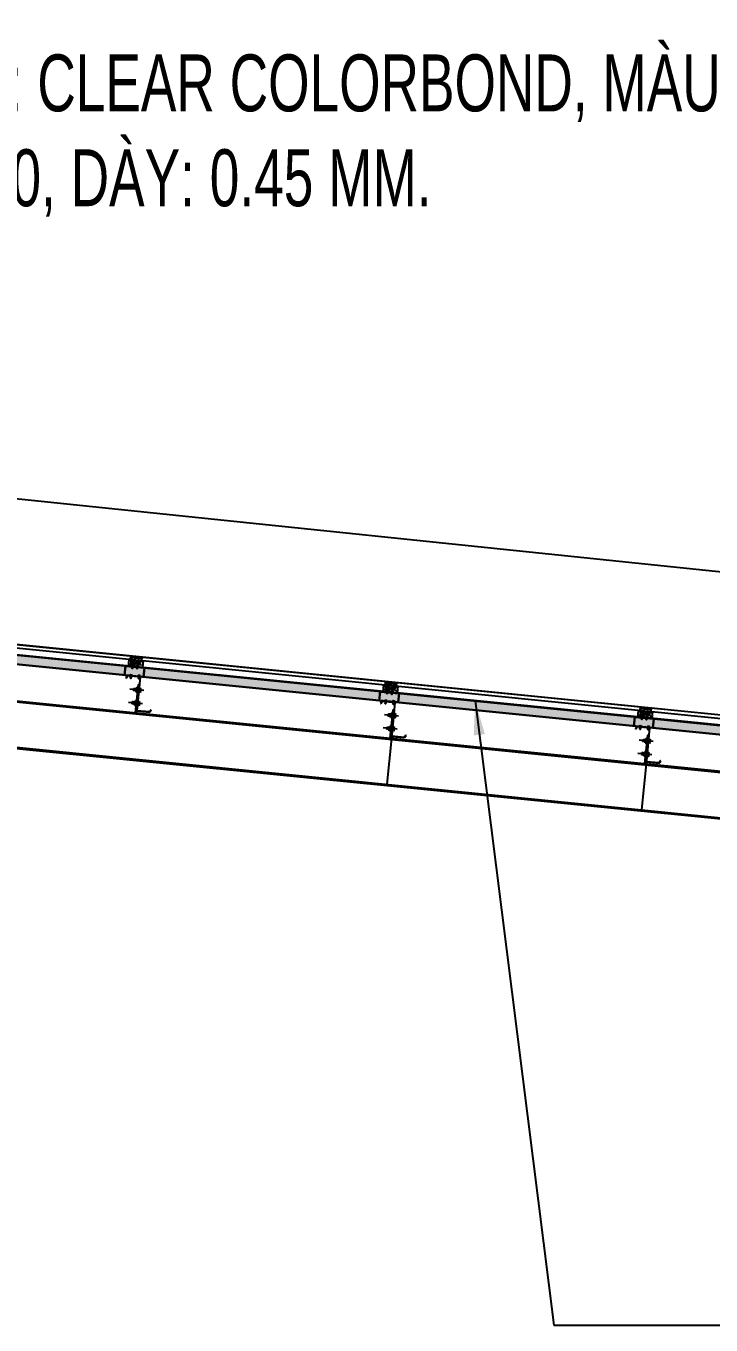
# Model space of a CAD drawing. Header units: inches. Extents: x 340055 to 349452, y -34649 to -30845.
# Drawn here: x 347996.5 to 348032.7, y -31909.5 to -31841.1 of the extents above; entities that cross this region are included whole.
import ezdxf

# ---------------------------------------------------------------- set-up
doc = ezdxf.new("R2010")
doc.units = ezdxf.units.IN
doc.header["$MEASUREMENT"] = 0
doc.linetypes.add('HIDDEN2', pattern=[4.7625, 3.175, -1.5875])
for name, color, linetype in [('2', 2, 'Continuous'), ('2NET-VE', 8, 'Continuous'), ('3', 3, 'Continuous'), ('5', 5, 'Continuous'), ('7', 7, 'Continuous'), ('8', 8, 'Continuous'), ('DIM', 8, 'Continuous'), ('GIANG', 1, 'Continuous'), ('ROOFING', 4, 'Continuous'), ('STRUCTURE', 1, 'Continuous')]:
    doc.layers.add(name, color=color, linetype=linetype)
doc.styles.add('ST1', font='times.ttf', dxfattribs={"width": 0.7})
doc.styles.add('ST1H', font='vnshxh.shx', dxfattribs={"width": 0.7})
doc.dimstyles.new('100', dxfattribs={"dimtxt": 3, "dimasz": 1.5, "dimexe": 1, "dimexo": 0, "dimgap": 1, "dimtad": 1, "dimdec": 0, "dimlfac": 100, "dimzin": 0, "dimdsep": 46, "dimtxsty": 'ST1', "dimblk": 'OBLIQUE', "dimcen": 1, "dimdle": 1, "dimclrd": 8, "dimclre": 8, "dimclrt": 3, "dimadec": 0, "dimazin": 0, "dimtfac": 1, "dimtdec": 0, "dimtix": 1, "dimtmove": 1, "dimatfit": 3, "dimfxl": 0, "dimtolj": 1, "dimtzin": 0, "dimlwd": -1, "dimlwe": -1, "dimarcsym": 0})
doc.dimstyles.new('3', dxfattribs={"dimtxt": 3.5, "dimasz": 1.8, "dimexe": 1, "dimexo": 0, "dimgap": 1, "dimtad": 1, "dimdec": 0, "dimlfac": 3, "dimzin": 0, "dimdsep": 46, "dimtxsty": 'ST1H', "dimblk": 'OBLIQUE', "dimcen": 1, "dimdle": 1, "dimclrd": 8, "dimclre": 8, "dimclrt": 3, "dimadec": 0, "dimazin": 0, "dimtfac": 1, "dimtdec": 0, "dimtix": 1, "dimtofl": 0, "dimtmove": 1, "dimatfit": 3, "dimfxl": 0, "dimtolj": 1, "dimtzin": 0, "dimlwd": -1, "dimlwe": -1, "dimarcsym": 0})

# ---------------------------------------------------------------- blocks, each defined once
blk = doc.blocks.new('*U82')
at = {"layer": '2NET-VE', "ltscale": 0.5}
for p, q in [((0, 8.3), (9.5, 8.3)), ((22.9, 7.4), (22.9, 7.4)), ((0, -8.3), (9.5, -8.3)), ((22.9, -7.4), (22.9, -7.4))]:
    blk.add_line(p, q, dxfattribs=at)
at = {"layer": '7', "linetype": 'Continuous'}
for p, q in [((21.9, 6.4), (23.1, 7.7)), ((22.3, -6.4), (23.8, 6.4)), ((23.1, 7.7), (23.8, 6.4)), ((23.8, 6.4), (25.1, 7.7)), ((24.3, -6.4), (25.8, 6.4)), ((25.1, 7.7), (25.8, 6.4)), ((25.8, 6.4), (27, 7.7)), ((26.2, -6.4), (27.7, 6.4)), ((27, 7.7), (27.7, 6.4)), ((27.7, 6.4), (28.9, 7.7)), ((28.1, -6.4), (29.6, 6.4)), ((28.9, 7.7), (29.6, 6.4)), ((29.6, 6.4), (30.9, 7.7)), ((30.1, -6.4), (31.6, 6.4)), ((30.1, -6.4), (31.6, 6.4)), ((30.9, 7.7), (31.6, 6.4)), ((31.6, 6.4), (32.8, 7.7)), ((32, -6.4), (33.5, 6.4)), ((32.8, 7.7), (33.5, 6.4)), ((33.5, 6.4), (34.7, 7.7)), ((33.9, -6.4), (35.4, 6.4)), ((33.9, -6.4), (35.4, 6.4)), ((33.9, -6.4), (35.4, 6.4)), ((34.7, 7.7), (35.4, 6.4)), ((35.4, 6.4), (36.7, 7.7)), ((35.9, -6.4), (37.4, 6.4)), ((36.7, 7.7), (37.4, 6.4)), ((41.9, 6.4), (37.4, 6.4)), ((41.9, 6.4), (41.9, -6.4)), ((22.1, -6.4), (21.7, -6.4)), ((22.3, -6.4), (21.9, -6.4)), ((22.3, -6.4), (23.1, -7.7)), ((23.1, -7.7), (24.3, -6.4)), ((24.3, -6.4), (25, -7.7)), ((25, -7.7), (26.2, -6.4)), ((26.2, -6.4), (26.9, -7.7)), ((26.9, -7.7), (28.1, -6.4)), ((28.1, -6.4), (28.9, -7.7)), ((28.9, -7.7), (30.1, -6.4)), ((30.1, -6.4), (30.8, -7.7)), ((30.8, -7.7), (32, -6.4)), ((32, -6.4), (32.7, -7.7)), ((32.7, -7.7), (33.9, -6.4)), ((33.9, -6.4), (34.7, -7.7)), ((34.7, -7.7), (35.9, -6.4)), ((35.9, -6.4), (41.9, -6.4))]:
    blk.add_line(p, q, dxfattribs=at)
at = {"layer": '8', "linetype": 'Continuous'}
for p, q in [((-10.2, 8.8), (-10.2, 11.9)), ((-10.2, -11.9), (-10.2, 11.9)), ((-0.9, 14.9), (-9.3, 14.9)), ((-1.4, 8.8), (-8.9, 8.8)), ((0, 8.8), (0, 11.9)), ((0, -11.9), (0, 11.9)), ((9.5, -17.6), (9.5, 17.6)), ((9.5, 17.6), (11.4, 17.6)), ((11.4, -17.6), (11.4, 17.6)), ((11.4, 8.8), (11.4, 11.9)), ((11.4, -11.9), (11.4, 11.9)), ((12.3, 14.9), (20.7, 14.9)), ((12.8, 8.8), (20.3, 8.8)), ((21.7, 8.8), (21.7, 11.9)), ((21.7, -11.9), (21.7, 11.9)), ((-10.2, -8.8), (-10.2, -11.9)), ((-9.3, -14.9), (-0.9, -14.9)), ((-1.4, -8.8), (-8.9, -8.8)), ((0, -8.8), (0, -11.9)), ((9.5, -17.6), (11.4, -17.6)), ((11.4, -8.8), (11.4, -11.9)), ((20.7, -14.9), (12.3, -14.9)), ((12.8, -8.8), (20.3, -8.8)), ((21.7, -8.8), (21.7, -11.9))]:
    blk.add_line(p, q, dxfattribs=at)
at = {"layer": '8', "ltscale": 10}
blk.add_line((-32.8, 0), (65.5, 0), dxfattribs=at)
at = {"layer": '8', "linetype": 'Continuous'}
for centre, radius, start, end in [((-4.7, 11.9), 5.58, 146.602, 180), ((-6.1, 11.9), 4.1, 180, 228.54763), ((-6.1, 5.7), 4.1, 131.45237, 180), ((-4.1, 11.9), 4.1, 311.45237, 0), ((-4.1, 5.7), 4.1, 0, 48.54763), ((-5.6, 11.9), 5.58, 0, 33.398), ((17, 11.9), 5.58, 146.602, 180), ((15.5, 11.9), 4.1, 180, 228.54763), ((15.5, 5.7), 4.1, 131.45237, 180), ((17.6, 11.9), 4.1, 311.45237, 0), ((17.6, 5.7), 4.1, 0, 48.54763), ((16.1, 11.9), 5.58, 0, 33.398), ((-6.1, -5.7), 4.1, 180, 228.54763), ((-6.1, -11.9), 4.1, 131.45237, 180), ((-4.7, -11.9), 5.58, 180, 213.398), ((-4.1, -5.7), 4.1, 311.45237, 0), ((-4.1, -11.9), 4.1, 0, 48.54763), ((-5.6, -11.9), 5.58, 326.602, 0), ((15.5, -5.7), 4.1, 180, 228.54763), ((15.5, -11.9), 4.1, 131.45237, 180), ((17, -11.9), 5.58, 180, 213.398), ((17.6, -5.7), 4.1, 311.45237, 0), ((17.6, -11.9), 4.1, 0, 48.54763), ((16.1, -11.9), 5.58, 326.602, 0)]:
    blk.add_arc(centre, radius, start, end, dxfattribs=at)
blk = doc.blocks.new('*U81')
at = {"layer": '2NET-VE', "ltscale": 0.5}
for p, q in [((0, 8.3), (9.5, 8.3)), ((22.9, 7.4), (22.9, 7.4)), ((0, -8.3), (9.5, -8.3)), ((22.9, -7.4), (22.9, -7.4))]:
    blk.add_line(p, q, dxfattribs=at)
at = {"layer": '7', "linetype": 'Continuous'}
for p, q in [((21.9, 6.4), (23.1, 7.7)), ((22.3, -6.4), (23.8, 6.4)), ((23.1, 7.7), (23.8, 6.4)), ((23.8, 6.4), (25.1, 7.7)), ((24.3, -6.4), (25.8, 6.4)), ((25.1, 7.7), (25.8, 6.4)), ((25.8, 6.4), (27, 7.7)), ((26.2, -6.4), (27.7, 6.4)), ((27, 7.7), (27.7, 6.4)), ((27.7, 6.4), (28.9, 7.7)), ((28.1, -6.4), (29.6, 6.4)), ((28.9, 7.7), (29.6, 6.4)), ((29.6, 6.4), (30.9, 7.7)), ((30.1, -6.4), (31.6, 6.4)), ((30.1, -6.4), (31.6, 6.4)), ((30.9, 7.7), (31.6, 6.4)), ((31.6, 6.4), (32.8, 7.7)), ((32, -6.4), (33.5, 6.4)), ((32.8, 7.7), (33.5, 6.4)), ((33.5, 6.4), (34.7, 7.7)), ((33.9, -6.4), (35.4, 6.4)), ((33.9, -6.4), (35.4, 6.4)), ((33.9, -6.4), (35.4, 6.4)), ((34.7, 7.7), (35.4, 6.4)), ((35.4, 6.4), (36.7, 7.7)), ((35.9, -6.4), (37.4, 6.4)), ((36.7, 7.7), (37.4, 6.4)), ((41.9, 6.4), (37.4, 6.4)), ((41.9, 6.4), (41.9, -6.4)), ((22.1, -6.4), (21.7, -6.4)), ((22.3, -6.4), (21.9, -6.4)), ((22.3, -6.4), (23.1, -7.7)), ((23.1, -7.7), (24.3, -6.4)), ((24.3, -6.4), (25, -7.7)), ((25, -7.7), (26.2, -6.4)), ((26.2, -6.4), (26.9, -7.7)), ((26.9, -7.7), (28.1, -6.4)), ((28.1, -6.4), (28.9, -7.7)), ((28.9, -7.7), (30.1, -6.4)), ((30.1, -6.4), (30.8, -7.7)), ((30.8, -7.7), (32, -6.4)), ((32, -6.4), (32.7, -7.7)), ((32.7, -7.7), (33.9, -6.4)), ((33.9, -6.4), (34.7, -7.7)), ((34.7, -7.7), (35.9, -6.4)), ((35.9, -6.4), (41.9, -6.4))]:
    blk.add_line(p, q, dxfattribs=at)
at = {"layer": '8', "linetype": 'Continuous'}
for p, q in [((-10.2, 8.8), (-10.2, 11.9)), ((-10.2, -11.9), (-10.2, 11.9)), ((-0.9, 14.9), (-9.3, 14.9)), ((-1.4, 8.8), (-8.9, 8.8)), ((0, 8.8), (0, 11.9)), ((0, -11.9), (0, 11.9)), ((9.5, -17.6), (9.5, 17.6)), ((9.5, 17.6), (11.4, 17.6)), ((11.4, -17.6), (11.4, 17.6)), ((11.4, 8.8), (11.4, 11.9)), ((11.4, -11.9), (11.4, 11.9)), ((12.3, 14.9), (20.7, 14.9)), ((12.8, 8.8), (20.3, 8.8)), ((21.7, 8.8), (21.7, 11.9)), ((21.7, -11.9), (21.7, 11.9)), ((-10.2, -8.8), (-10.2, -11.9)), ((-9.3, -14.9), (-0.9, -14.9)), ((-1.4, -8.8), (-8.9, -8.8)), ((0, -8.8), (0, -11.9)), ((9.5, -17.6), (11.4, -17.6)), ((11.4, -8.8), (11.4, -11.9)), ((20.7, -14.9), (12.3, -14.9)), ((12.8, -8.8), (20.3, -8.8)), ((21.7, -8.8), (21.7, -11.9))]:
    blk.add_line(p, q, dxfattribs=at)
at = {"layer": '8', "ltscale": 10}
blk.add_line((-32.8, 0), (65.5, 0), dxfattribs=at)
at = {"layer": '8', "linetype": 'Continuous'}
for centre, radius, start, end in [((-4.7, 11.9), 5.58, 146.602, 180), ((-6.1, 11.9), 4.1, 180, 228.54763), ((-6.1, 5.7), 4.1, 131.45237, 180), ((-4.1, 11.9), 4.1, 311.45237, 0), ((-4.1, 5.7), 4.1, 0, 48.54763), ((-5.6, 11.9), 5.58, 0, 33.398), ((17, 11.9), 5.58, 146.602, 180), ((15.5, 11.9), 4.1, 180, 228.54763), ((15.5, 5.7), 4.1, 131.45237, 180), ((17.6, 11.9), 4.1, 311.45237, 0), ((17.6, 5.7), 4.1, 0, 48.54763), ((16.1, 11.9), 5.58, 0, 33.398), ((-6.1, -5.7), 4.1, 180, 228.54763), ((-6.1, -11.9), 4.1, 131.45237, 180), ((-4.7, -11.9), 5.58, 180, 213.398), ((-4.1, -5.7), 4.1, 311.45237, 0), ((-4.1, -11.9), 4.1, 0, 48.54763), ((-5.6, -11.9), 5.58, 326.602, 0), ((15.5, -5.7), 4.1, 180, 228.54763), ((15.5, -11.9), 4.1, 131.45237, 180), ((17, -11.9), 5.58, 180, 213.398), ((17.6, -5.7), 4.1, 311.45237, 0), ((17.6, -11.9), 4.1, 0, 48.54763), ((16.1, -11.9), 5.58, 326.602, 0)]:
    blk.add_arc(centre, radius, start, end, dxfattribs=at)
blk = doc.blocks.new('XM150')
at = {"layer": '2', "ltscale": 0.015}
for p, q in [((68.9, 180), (0.9, 180)), ((0.9, 1.1), (0.9, 180)), ((2, 178.9), (2, 0)), ((2, 178.9), (68.3, 178.9)), ((75.4, 166.5), (68.3, 178.9)), ((68.9, 180), (76.4, 167)), ((76.4, 167), (75.4, 166.5)), ((-73.5, 13), (-72.5, 13.5)), ((-66, 0), (-73.5, 13)), ((-72.5, 13.5), (-65.4, 1.1)), ((2, 0), (-66, 0)), ((-65.4, 1.1), (0.9, 1.1))]:
    blk.add_line(p, q, dxfattribs=at)
at = {"layer": '5'}
blk.add_lwpolyline([(8, -10), (8, 140), (2, 140), (2, -10), (8, -10)], close=True, dxfattribs=at)
at = {"layer": 'GIANG', "xscale": 0.7499999999999999, "yscale": 0.7499999999999999, "zscale": 0.7499999999999999}
for name, p in [('*U82', (0.9, 110)), ('*U81', (0.9, 40))]:
    blk.add_blockref(name, p, dxfattribs=at)
blk = doc.blocks.new('*U224')
at = {"layer": '2', "xscale": 0.008333333333333335, "yscale": 0.008333333333333335, "zscale": 0.008333333333333335, "rotation": 5.710593137616317}
blk.add_blockref('XM150', (0.083, -0.704), dxfattribs=at)
blk = doc.blocks.new('*U225')
at = {"layer": 'DIM', "color": 0, "linetype": 'ByBlock', "lineweight": -2, "transparency": 16777216}
for p in [(-55.971, -5.597), (-67.165, -6.717), (-78.359, -7.836)]:
    blk.add_blockref('*U224', p, dxfattribs=at)
blk = doc.blocks.new('Short_Self_drilling')
at = {"layer": 'STRUCTURE', "color": 1, "linetype": 'Continuous'}
for p, q in [((6.4, 1.7), (-6.4, 1.7)), ((5.1, 3.8), (-5.1, 3.8)), ((-2.6, 2.9), (-5.1, 2.9)), ((-3.4, 3.8), (-3.4, 6.8)), ((3, 7.2), (-3, 7.2)), ((2.6, 2.9), (-2.6, 2.9)), ((-2.1, 2.8), (-2.1, 2.9)), ((6.3, 0), (0, 0)), ((2.2, 2.8), (2.2, 2.9)), ((2.2, -0.5), (2.2, 0)), ((5.1, 2.9), (2.6, 2.9)), ((3.4, 3.8), (3.4, 6.8)), ((3, -1.2), (-2.7, -0.2)), ((3, -2.7), (-2.7, -1.8)), ((3, -4.2), (-2.7, -3.3)), ((3, -5.8), (-2.7, -4.8)), ((3, -7.3), (-2.7, -6.3)), ((-1.9, -8), (-2.7, -7.9)), ((-2.1, -1.4), (-2.1, -0.9)), ((-2.1, -2.9), (-2.1, -2.4)), ((-2.1, -4.4), (-2.1, -3.9)), ((-2.1, -6), (-2.1, -5.4)), ((-2.1, -7.5), (-2.1, -7)), ((-2.1, -12.3), (-2.1, -8.5)), ((3, -8.8), (-1.1, -8.1)), ((2.1, -12.3), (2.1, -9.1)), ((2.2, -2), (2.2, -1.5)), ((2.2, -3.6), (2.2, -3)), ((2.2, -5.1), (2.2, -4.6)), ((2.2, -6.6), (2.2, -6.1)), ((2.2, -8.1), (2.2, -7.6))]:
    blk.add_line(p, q, dxfattribs=at)
blk.add_lwpolyline([(6.4, 1.3), (6.4, 1.7), (2.1, 2.8), (-2.1, 2.8), (-6.4, 1.7), (-6.4, 1.3)], close=True, dxfattribs=at)
for points in [[(-6.4, 1.3, -0.088869), (-6.3, 0), (0, 0)], [(-0.1, 3.8), (-0.3, 6.2, 0.338878), (-3.1, 6.2), (-3.3, 3.8)], [(3.3, 3.8), (3.1, 6.2, 0.338878), (0.3, 6.2), (0.1, 3.8)], [(2.1, -12.3), (0.2, -14.2, -0.333596), (-0.2, -14.2), (-2.1, -12.3)], [(-0.1, -14), (-1, -12.2, -0.148657), (-1.4, -11.2), (-2, -7.7, -0.815006), (-1.2, -7.8, 0.150833), (-0.8, -8.7)], [(2.1, -12.3), (1.7, -11.7, 0.52242), (0.9, -11.7), (-0.2, -14.2)]]:
    blk.add_lwpolyline(points, format="xyb", dxfattribs=at)
for points in [[(3, -1.2), (2.2, -1.5), (-2.1, -0.8), (-2.7, -0.2), (-2.4, 0)], [(3, -2.7), (2.2, -3), (-2.1, -2.4), (-2.7, -1.8), (-2.1, -1.4), (2.2, -2), (3, -2.7)], [(3, -4.2), (2.2, -4.6), (-2.1, -3.9), (-2.7, -3.3), (-2.1, -2.9), (2.2, -3.6), (3, -4.2)], [(3, -5.8), (2.2, -6.1), (-2.1, -5.4), (-2.7, -4.8), (-2.1, -4.4), (2.2, -5.1), (3, -5.8)], [(3, -7.3), (2.2, -7.6), (-2.1, -7), (-2.7, -6.3), (-2.1, -6), (2.2, -6.6), (3, -7.3)], [(-1.8, -8.5), (-2.1, -8.5), (-2.7, -7.9), (-2.1, -7.5), (-1.8, -7.5)], [(-1.3, -7.6), (2.2, -8.1), (3, -8.8)], [(-1.2, 0), (2.2, -0.5), (3, -1.2)], [(3, -8.8), (2.2, -9.1), (-0.8, -8.7)]]:
    blk.add_lwpolyline(points, dxfattribs=at)
for centre, radius, start, end in [((-5, 3.3), 0.455, 109.79487, 250.26739), ((-3, 6.8), 0.429, 90.03113, 180.03113), ((3, 6.8), 0.429, 0.03113, 90.03113), ((5.1, 3.3), 0.435, 279.72757, 80.33469), ((10, 0.2), 3.74, 162.29632, 182.61031)]:
    blk.add_arc(centre, radius, start, end, dxfattribs=at)
blk = doc.blocks.new('gối đỡ 2')
at = {"color": 1, "true_color": 0xfa051e}
for points in [[(328665.5, -35537), (328698.8, -35537), (328698.8, -35520.4), (328665.5, -35520.4)], [(328666, -35536.5), (328698.3, -35536.5), (328698.3, -35520.9), (328666, -35520.9)]]:
    blk.add_lwpolyline(points, close=True, dxfattribs=at)
at = {"color": 1, "xscale": 0.3150483438356407, "yscale": 0.3150483438356407, "zscale": 0.3150483438356407, "rotation": 359.9688728259106}
for p in [(328673.5, -35536.5), (328687.5, -35537)]:
    blk.add_blockref('Short_Self_drilling', p, dxfattribs=at)
blk = doc.blocks.new('AUDIT_I_200512002610-1')
at = {"color": 1, "xscale": 0.96000000076829, "yscale": 0.96000000076829, "zscale": 0.96000000076829, "rotation": 359.9688729454758}
for p in [(28.2, 12.6), (57.5, 12.6)]:
    blk.add_blockref('Short_Self_drilling', p, dxfattribs=at)
blk = doc.blocks.new('A$C6DF15AF1')
at = {"color": 8}
for p, q in [((2.1, 56.5), (0, 15.1)), ((0, 15.1), (89.9, 10.6)), ((0.1, 16.6), (90, 12.1)), ((2, 55), (91.9, 50.5)), ((2.1, 56.5), (92, 52)), ((13.2, 79), (12.1, 56)), ((12.7, 69), (82.6, 65.5)), ((13.2, 79), (83.1, 75.5)), ((20.5, 34.1), (71.4, 31.5)), ((20.9, 43.1), (71.9, 40.5)), ((38.5, 37.7), (28.4, 38.2)), ((33.2, 32.9), (33.7, 43)), ((64.4, 36.4), (54.3, 36.9)), ((59.1, 31.7), (59.6, 41.7)), ((83.1, 75.5), (82, 52.5)), ((92, 52), (89.9, 10.6))]:
    blk.add_line(p, q, dxfattribs=at)
at = {"color": 8, "linetype": 'HIDDEN2'}
for p, q in [((12.1, 56), (10.5, 24.1)), ((10.5, 24.1), (80.4, 20.6)), ((25.5, 25.3), (27, 55.3)), ((65.5, 23.3), (25.5, 25.3)), ((26.4, 42.8), (27, 55.3)), ((66.4, 40.8), (26.4, 42.8)), ((27, 55.3), (67, 53.3)), ((27, 55.3), (67, 53.3)), ((67, 53.3), (65.5, 23.3)), ((67, 53.3), (66.4, 40.8)), ((82, 52.5), (80.4, 20.6))]:
    blk.add_line(p, q, dxfattribs=at)
at = {"color": 8}
for centre, major_axis, start_param, end_param in [((20.7, 38.6), (3.18, 3.18), 0.735405, 3.876998), ((33.4, 37.9), (2.83, 2.83), 5.447794310103061, 11.73097961728265), ((59.4, 36.7), (2.83, 2.83), 5.447794310103061, 11.73097961728265), ((71.6, 36), (3.18, 3.18), 3.876998, 7.018591)]:
    blk.add_ellipse(centre, major_axis=major_axis, ratio=1, start_param=start_param, end_param=end_param, dxfattribs=at)
at = {"color": 9, "rotation": 357.1356216438959}
blk.add_blockref('AUDIT_I_200512002610-1', (-0.6, 4), dxfattribs=at)
blk = doc.blocks.new('_Oblique')
at = {"color": 0, "linetype": 'ByBlock', "lineweight": -2}
blk.add_line((-0.5, -0.5), (0.5, 0.5), dxfattribs=at)
blk = doc.blocks.new('*D429')
at = {"color": 8, "linetype": 'Continuous', "transparency": 16777216}
for p, q in [((347924.564, -31866.526), (347925.484, -31857.665)), ((348055.185, -31872.144), (347924.386, -31858.556)), ((348053.373, -31879.908), (348054.293, -31871.046))]:
    blk.add_line(p, q, dxfattribs=at)
at = {"layer": 'Defpoints', "color": 0, "transparency": 16777216}
for p in [(347925.381, -31858.66), (347924.564, -31866.526), (348053.373, -31879.908)]:
    blk.add_point(p, dxfattribs=at)
at = {"color": 8, "transparency": 16777216, "xscale": 1.5, "yscale": 1.5, "zscale": 1.5}
for p, rotation in [((347925.381, -31858.66), 174.0691305543878), ((348054.19, -31872.041), 354.0691305543878)]:
    blk.add_blockref('_Oblique', p, dxfattribs=dict(at, rotation=rotation))
at = {"color": 3, "transparency": 16777216, "insert": (347990.047, -31862.834), "char_height": 3, "attachment_point": 5, "rotation": 354.06913, "style": 'ST1', "bg_fill": 3, "box_fill_scale": 1.25, "bg_fill_color": 256, "bg_fill_true_color": 13158600, "bg_fill_transparency": 0}
blk.add_mtext('\\A1;12950', dxfattribs=at)

msp = doc.modelspace()

# ---------------------------------------------------------------- hatches: boundary and pattern name
at = {"true_color": 0xf25d0d}
h = msp.add_hatch(dxfattribs=at)
h.set_pattern_fill('FLEX,_O', color=20, scale=0.3)
h.set_pattern_definition([(180, (357789.84818, -30804.937885), (4e-40, 0.075), [0.075, -0.075]), (135, (357789.77318, -30804.937885), (-4e-18, 0.07499999987), [0.01875, -0.0685660173, 0.01875, -0.1060660173])])
h.paths.add_polyline_path([(347924.2644, -31867.5444), (347924.2644, -31867.0538), (348051.9275, -31879.8158), (348051.8908, -31880.2998)])
at = {"true_color": 0xf2ee0d}
h = msp.add_hatch(dxfattribs=at)
h.set_pattern_fill('ANSI37,_O', color=2, scale=0.12, angle=-5.709972)
h.set_pattern_definition([(129.29002751, (357715.560392, -31756.82858), (0.011609256595, 0.00949869261), []), (39.29002751, (357715.560392, -31756.82858), (0.00949869261, -0.011609256595), [])])
h.paths.add_polyline_path([(347924.2644, -31867.5538), (347924.2644, -31867.5444), (348051.8908, -31880.2998), (348051.8908, -31880.3099)])

# ---------------------------------------------------------------- linework, layer by layer
at = {"color": 20, "true_color": 0xf25d0d}
msp.add_lwpolyline([(347924.2644, -31867.5444), (347924.2644, -31867.0538), (348051.9275, -31879.8158), (348051.8908, -31880.2998), (347924.2644, -31867.5444)], dxfattribs=at)
at = {"color": 2, "true_color": 0xf2ee0d}
msp.add_lwpolyline([(347924.2644, -31867.5538), (347924.2644, -31867.5444), (348051.8908, -31880.2998), (348051.8908, -31880.3099), (347924.2644, -31867.5538)], dxfattribs=at)
at = {"layer": '2', "color": 9}
for p, q in [((348052.9817, -31879.9212), (347924.7583, -31867.0988)), ((347924.3844, -31869.4709), (348045.8549, -31881.618)), ((347924.3844, -31869.5312), (348045.8549, -31881.6783)), ((347924.3844, -31871.9231), (348045.8549, -31884.0701)), ((347924.3844, -31871.9834), (348045.8549, -31884.1304)), ((348015.7954, -31878.612), (348015.5526, -31881.0399)), ((348029.2284, -31879.9553), (348028.9856, -31882.3832))]:
    msp.add_line(p, q, dxfattribs=at)
at = {"layer": 'ROOFING'}
for p, q in [((348053.3729, -31879.4075), (347924.5144, -31866.5217)), ((348053.372, -31879.4175), (347924.5144, -31866.5317)), ((348053.3543, -31879.6067), (347924.5144, -31866.7227)), ((348052.9377, -31879.9067), (347924.7507, -31867.088))]:
    msp.add_line(p, q, dxfattribs=at)

# ---------------------------------------------------------------- block references
at = {"color": 8}
for name, p, xscale, yscale, zscale, rotation in [('A$C6DF15AF1', (348001.904, -31874.9376, 0), 0.008461538423752715, 0.008461538423752715, 0.008461538423752715, 357.3368112912797), ('gối đỡ 2', (357919.5305, -31763.9963), -0.02999999997278919, 0.02999999999883585, 0.03, 354.4724329693962), ('A$C6DF15AF1', (348015.337, -31876.2809, 0), 0.008461538423752715, 0.008461538423752715, 0.008461538423752715, 357.3368112912797), ('gối đỡ 2', (357932.9635, -31765.3396), -0.02999999997278919, 0.02999999999883585, 0.03, 354.4724329693962), ('A$C6DF15AF1', (348028.77, -31877.6242, 0), 0.008461538423752715, 0.008461538423752715, 0.008461538423752715, 357.3368112912797), ('gối đỡ 2', (357946.3965, -31766.6829), -0.02999999997278919, 0.02999999999883585, 0.03, 354.4724329693962)]:
    msp.add_blockref(name, p, dxfattribs=dict(at, xscale=xscale, yscale=yscale, zscale=zscale, rotation=rotation))
at = {"layer": '2', "color": 9, "xscale": -1.200000000011642, "yscale": 1.200000000011642, "zscale": 1.2}
msp.add_blockref('*U225', (347935.3272, -31869.6105), dxfattribs=at)

# ---------------------------------------------------------------- texts
at = {"layer": '3', "insert": (347965.4831, -31846.8985), "char_height": 3, "attachment_point": 4, "style": 'ST1H', "bg_fill": 2}
msp.add_mtext('\\A1;t«n m¸i nhµ x\xadëng: CLEAR COLORBOND, mµu: tr¾ng( Off white) \\PLo¹i : SEAMLOCK-K500, dµy: 0.45 mm.', dxfattribs=at)

# ---------------------------------------------------------------- next in the draw order: dimensions: what is measured, and where the dimension line sits
dim = msp.add_aligned_dim(p1=(348053.3729, -31879.9075), p2=(347924.5638, -31866.5263), distance=-7.9088, dimstyle='100')
dim.commit()
dim.dimension.update_dxf_attribs({"geometry": '*D429', "text_midpoint": (347990.047, -31862.8337)})

# ---------------------------------------------------------------- next in the draw order: leaders
at = {"color": 9}
msp.add_leader([(348020.2112, -31876.6441), (348024.3655, -31909.5421), (348077.6553, -31909.5421)], dimstyle='3', override={"dimgap": 1, "dimtad": 0}, dxfattribs=at)

doc.saveas('drawing.dxf')
